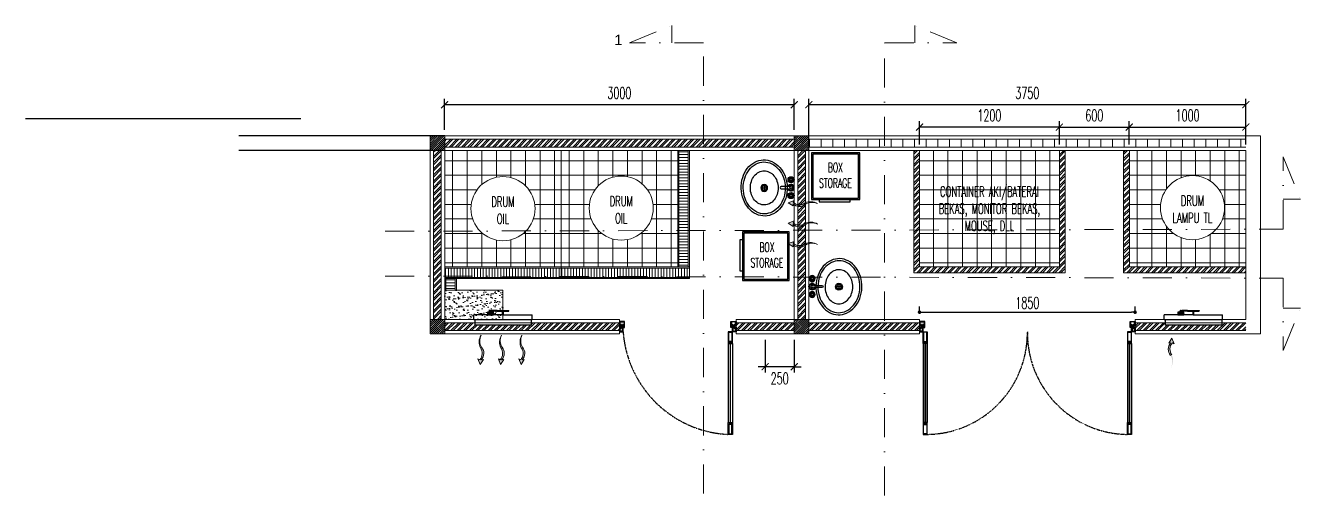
# Model space of a CAD drawing. Header units: millimetres. Extents: x -3140 to 122882, y -13467 to 35950.
# Drawn here: x 65111 to 76052, y 8143 to 12177 of the extents above; entities that cross this region are included whole.
import ezdxf

# ---------------------------------------------------------------- set-up
doc = ezdxf.new("R2010")
doc.units = ezdxf.units.MM
doc.header["$MEASUREMENT"] = 0
doc.linetypes.add('DASHDOT', pattern=[1, 0.5, -0.25, 0, -0.25])
doc.linetypes.add('HIDDEN', pattern=[0.375, 0.25, -0.125])
doc.layers.add('ALM', color=120, linetype='Continuous')
doc.layers.add('Edges', color=7, linetype='Continuous')
doc.layers.add('inst ME', color=7, linetype='Continuous', lineweight=13)
doc.styles.add('300', font='rs.shx', dxfattribs={"width": 0.6, "height": 100})
doc.styles.get("Standard").update_dxf_attribs({"font": 'arial.ttf'})
doc.dimstyles.new('300', dxfattribs={"dimtxt": 50, "dimasz": 30, "dimexe": 50, "dimexo": 50, "dimgap": 30, "dimtad": 2, "dimdec": 0, "dimzin": 0, "dimtxsty": '300', "dimblk": 'DOT', "dimcen": 0.2, "dimclrd": 1, "dimclre": 1, "dimclrt": 3, "dimadec": 0, "dimazin": 0, "dimtfac": 1, "dimtdec": 0, "dimtix": 1, "dimtmove": 0, "dimatfit": 3, "dimfxl": 1, "dimtolj": 1, "dimtzin": 0, "dimarcsym": 0})
pattern_1 = [(45, (89639.986, -63856.304), (-26.516504, 26.516504), []), (45, (89657.664, -63856.304), (-26.516504, 26.516504), [])]
pattern_2 = [(90, (66651.79, -1859), (-125, 3e-14), []), (180, (66651.79, -1859), (-4e-14, -125), [])]
pattern_3 = [(360, (89639.986, -63856.304), (6e-15, 25), [])]

# ---------------------------------------------------------------- blocks, each defined once
blk = doc.blocks.new('Sink - Oval top')
for p, q in [((-1, 0), (1, 0)), ((0, 1), (0, -1))]:
    blk.add_line(p, q)
at = {"linetype": 'Continuous'}
for points in [[(-12.23, 0.39, 0.117634), (-11.46, -3.36, 0.104469), (-8.88, -6.8, 0.090016), (-5.08, -9.07, 0.08192), (-0.32, -10.02, 0.08192), (4.49, -9.38, 0.090016), (8.42, -7.36, 0.104469), (11.22, -4.09, 0.117634), (12.23, -0.39, 0.117634), (11.46, 3.36, 0.104469), (8.88, 6.8, 0.090016), (5.08, 9.07, 0.08192), (0.32, 10.02, 0.08192), (-4.49, 9.38, 0.090016), (-8.42, 7.36, 0.104469), (-11.22, 4.09, 0.117634)], [(-11.29, 0.16, 0.118622), (-10.52, -3.25, 0.104678), (-8.07, -6.36, 0.089562), (-4.54, -8.37, 0.081185), (-0.13, -9.15, 0.081185), (4.3, -8.49, 0.089562), (7.89, -6.58, 0.104678), (10.42, -3.55, 0.118622), (11.29, -0.16, 0.118622), (10.52, 3.25, 0.104678), (8.07, 6.36, 0.089562), (4.54, 8.37, 0.081185), (0.13, 9.15, 0.081185), (-4.3, 8.49, 0.089562), (-7.89, 6.58, 0.104678), (-10.42, 3.55, 0.118622)], [(-7.42, 0.08, 0.118283), (-6.91, -2.17, 0.104607), (-5.29, -4.21, 0.089718), (-2.97, -5.53, 0.081436), (-0.07, -6.04, 0.081436), (2.84, -5.59, 0.089718), (5.2, -4.33, 0.104607), (6.86, -2.32, 0.118283), (7.42, -0.08, 0.118283), (6.91, 2.17, 0.104607), (5.29, 4.21, 0.089718), (2.97, 5.53, 0.081436), (0.07, 6.04, 0.081436), (-2.84, 5.59, 0.089718), (-5.2, 4.33, 0.104607), (-6.86, 2.32, 0.118283)]]:
    blk.add_lwpolyline(points, format="xyb", close=True, dxfattribs=at)
for radius in [1.5, 1]:
    blk.add_circle((0, 0), radius)
blk = doc.blocks.new('Faucet - Bathroom top')
for p, q in [((-4.107, 0.125), (-4.375, 0.125)), ((-3.75, 0.4788), (-3.75, 0.75)), ((-3.5, 0.482), (-3.5, 0.75)), ((-3.1461, 0.125), (-2.875, 0.125)), ((3.143, 0.125), (2.875, 0.125)), ((3.5, 0.4788), (3.5, 0.75)), ((3.75, 0.482), (3.75, 0.75)), ((4.1039, 0.125), (4.375, 0.125)), ((-4.1039, -0.125), (-4.375, -0.125)), ((-3.75, -0.4821), (-3.75, -0.75)), ((-3.5, -0.4789), (-3.5, -0.75)), ((-3.143, -0.125), (-2.875, -0.125)), ((-0.5, -0.8639), (-0.5, -4.5)), ((0.5, -4.5), (0.5, -0.8631)), ((3.1461, -0.125), (2.875, -0.125)), ((3.5, -0.4821), (3.5, -0.75)), ((3.75, -0.4789), (3.75, -0.75)), ((4.107, -0.125), (4.375, -0.125))]:
    blk.add_line(p, q)
for centre, radius in [((-3.625, 0), 1.375), ((-4.625, 0), 0.2795), ((-3.625, 0), 0.5), ((-3.625, 1), 0.2795), ((-2.625, 0), 0.2795), ((0, 0), 0.5), ((3.625, 0), 1.375), ((2.625, 0), 0.2795), ((3.625, 0), 0.5), ((3.625, 1), 0.2795), ((4.625, 0), 0.2795), ((-3.625, -1), 0.2795), ((3.625, -1), 0.2795)]:
    blk.add_circle(centre, radius)
for centre, radius, start, end in [((-3.625, 0), 1, 105.2407, 164.2093), ((-3.625, 0), 1, 16.44125, 74.07887), ((0, 0), 1.5, 289.6514, 250.3603), ((0, 0), 1, 300.3431, 239.7554), ((3.625, 0), 1, 106.12, 164.0884), ((3.625, 0), 1, 16.23422, 73.90469), ((-3.625, 0), 1, 196.2342, 253.9047), ((-3.625, 0), 1, 286.12, 344.0884), ((0, -4.5), 0.5, 180, 0), ((3.625, 0), 1, 196.4413, 254.0789), ((3.625, 0), 1, 285.2407, 344.2093)]:
    blk.add_arc(centre, radius, start, end)
blk = doc.blocks.new('_ArchTick')
at = {"color": 0, "linetype": 'ByBlock', "const_width": 0.15}
blk.add_lwpolyline([(-0.5, -0.5), (0.5, 0.5)], dxfattribs=at)
blk = doc.blocks.new('*D95')
at = {"layer": 'Defpoints', "color": 0, "transparency": 16777216}
for p in [(71833, 11497), (71833, 11105), (75583, 11105)]:
    blk.add_point(p, dxfattribs=at)
at = {"layer": 'inst ME', "color": 1, "lineweight": -2, "transparency": 16777216}
for p, q in [((71833, 11155), (71833, 11547)), ((75583, 11497), (71833, 11497)), ((75583, 11155), (75583, 11547))]:
    blk.add_line(p, q, dxfattribs=at)
at = {"layer": 'inst ME', "color": 1, "lineweight": -2, "transparency": 16777216, "xscale": 60, "yscale": 60, "zscale": 60, "rotation": 180}
blk.add_blockref('_ArchTick', (71833, 11497), dxfattribs=at)
at = {"layer": 'inst ME', "color": 1, "lineweight": -2, "transparency": 16777216, "xscale": 60, "yscale": 60, "zscale": 60}
blk.add_blockref('_ArchTick', (75583, 11497), dxfattribs=at)
at = {"layer": 'inst ME', "color": 3, "transparency": 16777216, "insert": (73708, 11597), "char_height": 100, "attachment_point": 5, "style": '300'}
blk.add_mtext('\\A1;3750', dxfattribs=at)
blk = doc.blocks.new('*D96')
at = {"layer": 'Defpoints', "color": 0, "transparency": 16777216}
for p in [(68708, 11497), (68708, 11230), (71708, 11230)]:
    blk.add_point(p, dxfattribs=at)
at = {"layer": 'inst ME', "color": 1, "lineweight": -2, "transparency": 16777216}
for p, q in [((68708, 11280), (68708, 11547)), ((71708, 11497), (68708, 11497)), ((71708, 11280), (71708, 11547))]:
    blk.add_line(p, q, dxfattribs=at)
at = {"layer": 'inst ME', "color": 1, "lineweight": -2, "transparency": 16777216, "xscale": 60, "yscale": 60, "zscale": 60, "rotation": 180}
blk.add_blockref('_ArchTick', (68708, 11497), dxfattribs=at)
at = {"layer": 'inst ME', "color": 1, "lineweight": -2, "transparency": 16777216, "xscale": 60, "yscale": 60, "zscale": 60}
blk.add_blockref('_ArchTick', (71708, 11497), dxfattribs=at)
at = {"layer": 'inst ME', "color": 3, "transparency": 16777216, "insert": (70208, 11597), "char_height": 100, "attachment_point": 5, "style": '300'}
blk.add_mtext('\\A1;3000', dxfattribs=at)
blk = doc.blocks.new('*D97')
at = {"layer": 'Defpoints', "color": 0, "transparency": 16777216}
for p in [(71458, 9530), (71708, 9530), (71458, 9248)]:
    blk.add_point(p, dxfattribs=at)
at = {"layer": 'inst ME', "color": 1, "lineweight": -2, "transparency": 16777216}
for p, q in [((71458, 9480), (71458, 9198)), ((71708, 9480), (71708, 9198)), ((71458, 9248), (71398, 9248)), ((71708, 9248), (71458, 9248)), ((71708, 9248), (71768, 9248))]:
    blk.add_line(p, q, dxfattribs=at)
at = {"layer": 'inst ME', "color": 1, "lineweight": -2, "transparency": 16777216, "xscale": 60, "yscale": 60, "zscale": 60}
blk.add_blockref('_ArchTick', (71458, 9248), dxfattribs=at)
at = {"layer": 'inst ME', "color": 1, "lineweight": -2, "transparency": 16777216, "xscale": 60, "yscale": 60, "zscale": 60, "rotation": 180}
blk.add_blockref('_ArchTick', (71708, 9248), dxfattribs=at)
at = {"layer": 'inst ME', "color": 3, "transparency": 16777216, "insert": (71583, 9148), "char_height": 100, "attachment_point": 5, "style": '300'}
blk.add_mtext('\\A1;250', dxfattribs=at)
blk = doc.blocks.new('industrial exhaust fan pl')
at = {"layer": 'Edges'}
for p, q in [((50.1, 66.6), (50.1, 66.7)), ((50.1, 66.7), (51.6, 66.7)), ((50.1, 66.6), (50.5, 66.6)), ((50.1, 66.2), (50.1, 66.3)), ((50.5, 66.3), (50.1, 66.3)), ((50.1, 66.2), (50.5, 66.2)), ((50.5, 66.3), (50.5, 66.6)), ((50.6, 66.6), (50.5, 66.6)), ((50.6, 66.3), (50.5, 66.3)), ((50.5, 65.3), (50.5, 66.2)), ((50.5, 66.2), (51.2, 66.2)), ((50.6, 66.6), (50.6, 66.3)), ((50.6, 66.6), (51.6, 66.6)), ((51.6, 66.3), (50.6, 66.3)), ((51.2, 65.3), (51.2, 66.2)), ((51.2, 66.2), (51.6, 66.2)), ((51.6, 66.6), (51.6, 66.7)), ((56.5, 66.6), (51.6, 66.6)), ((51.6, 66.2), (51.6, 66.3)), ((51.6, 66.3), (56.5, 66.3)), ((56.5, 66.6), (56.5, 66.7)), ((56.5, 66.7), (66.5, 66.7)), ((56.5, 66.6), (57.3, 66.6)), ((56.5, 66.2), (56.5, 66.3)), ((57.3, 66.3), (56.5, 66.3)), ((56.5, 66.2), (61, 66.2)), ((57.3, 66.3), (57.3, 66.6)), ((57.3, 66.6), (66.4, 66.6)), ((66.4, 66.3), (57.3, 66.3)), ((61, 66.2), (61, 66.1)), ((61.2, 66.2), (61, 66.2)), ((61, 66.1), (61.2, 66.1)), ((61.2, 66.2), (61.2, 66.1)), ((61.2, 66.2), (61.9, 66.2)), ((61.2, 63.1), (61.2, 66.1)), ((61.2, 66.1), (61.2, 66.1)), ((61.2, 66.1), (61.9, 66.1)), ((61.9, 66.2), (61.9, 66.1)), ((61.9, 66.2), (62.1, 66.2)), ((61.9, 63.1), (61.9, 66.1)), ((61.9, 66.1), (61.9, 66.1)), ((61.9, 66.1), (62.1, 66.1)), ((62.1, 66.2), (62.1, 66.1)), ((62.1, 66.2), (66.5, 66.2)), ((66.4, 66.6), (66.4, 66.3)), ((66.4, 66.6), (66.5, 66.6)), ((66.4, 66.3), (66.5, 66.3)), ((66.5, 66.6), (66.5, 66.7)), ((66.5, 66.2), (66.5, 66.3)), ((36.5, 59.1), (36.5, 63.1)), ((48.3, 63.1), (36.5, 63.1)), ((36.5, 59.1), (37.3, 59.1)), ((37.3, 59.1), (37.3, 54.2)), ((37.3, 59.1), (85.8, 59.1)), ((48.3, 64.5), (48.2, 64.5)), ((48.2, 64.5), (48.2, 64.3)), ((48.2, 64.3), (48.3, 64.3)), ((48.3, 65.3), (48.3, 64.5)), ((49.6, 65.3), (48.3, 65.3)), ((48.5, 64.5), (48.3, 64.5)), ((48.3, 64.3), (48.3, 63.1)), ((48.3, 64.3), (48.9, 64.3)), ((48.3, 63.1), (48.4, 63.1)), ((48.9, 64.3), (48.4, 63.8)), ((48.4, 63.8), (48.9, 64.2)), ((48.4, 63.8), (48.4, 63.1)), ((48.4, 63.8), (48.4, 63.1)), ((48.4, 63.8), (48.4, 63.8)), ((48.4, 63.8), (48.4, 63.1)), ((48.4, 63.1), (48.4, 63.1)), ((48.4, 63.1), (48.4, 63.1)), ((48.4, 63.1), (48.6, 63.1)), ((49.1, 65.3), (48.5, 64.5)), ((48.5, 64.5), (53.2, 64.5)), ((48.6, 63.8), (49, 64.2)), ((48.6, 63.8), (48.6, 63.1)), ((48.6, 63.1), (48.8, 63.1)), ((48.8, 63.8), (49.1, 64.1)), ((48.8, 63.8), (48.8, 63.1)), ((48.8, 63.1), (49.4, 63.1)), ((48.9, 64.3), (48.9, 64.3)), ((48.9, 64.3), (48.9, 64.2)), ((48.9, 64.2), (49, 64.3)), ((48.9, 64.3), (49, 64.3)), ((49, 64.3), (49, 64.2)), ((49, 64.2), (49.1, 64.3)), ((49, 64.3), (49.1, 64.3)), ((49, 64.3), (49, 64.3)), ((49.6, 65.3), (49.1, 65.3)), ((49.1, 64.3), (49.1, 64.1)), ((49.1, 64.1), (49.4, 64.3)), ((49.1, 64.3), (49.4, 64.3)), ((49.1, 64.3), (49.1, 64.3)), ((49.4, 64.3), (49.4, 63.1)), ((49.4, 64.3), (49.4, 64.3)), ((49.4, 64.3), (49.6, 64.3)), ((49.4, 63.1), (49.6, 63.1)), ((49.6, 65.3), (49.6, 65.3)), ((49.6, 65.3), (52.1, 65.3)), ((50.5, 65.3), (49.6, 65.3)), ((49.6, 63.8), (49.6, 64.3)), ((49.6, 63.8), (49.6, 64.3)), ((49.6, 64.3), (49.6, 64.3)), ((49.6, 64.3), (50, 64.3)), ((49.6, 63.8), (49.6, 63.1)), ((49.6, 63.8), (49.6, 63.1)), ((49.6, 63.8), (49.6, 63.8)), ((49.6, 63.1), (50, 63.1)), ((49.6, 63.1), (49.6, 63.1)), ((50, 63.8), (50, 64.3)), ((50, 64.3), (50.1, 64.3)), ((50.1, 63.8), (50, 63.8)), ((50, 63.8), (50, 63.1)), ((50, 63.1), (50.1, 63.1)), ((50.1, 63.8), (50.1, 64.3)), ((50.4, 64.3), (50.1, 64.3)), ((50.1, 63.8), (50.1, 63.1)), ((50.1, 63.1), (50.4, 63.1)), ((50.4, 63.8), (50.4, 64.3)), ((50.4, 64.3), (50.5, 64.3)), ((50.5, 63.8), (50.4, 63.8)), ((50.4, 63.8), (50.4, 63.1)), ((50.4, 63.1), (50.5, 63.1)), ((50.5, 65.3), (51.2, 65.3)), ((50.5, 63.8), (50.5, 64.3)), ((50.5, 64.3), (50.8, 64.3)), ((50.5, 63.8), (50.5, 63.1)), ((50.5, 63.1), (50.8, 63.1)), ((50.8, 63.8), (50.8, 64.3)), ((50.9, 64.3), (50.8, 64.3)), ((50.8, 63.8), (50.9, 63.8)), ((50.8, 63.8), (50.8, 63.1)), ((50.8, 63.1), (50.9, 63.1)), ((50.9, 64.3), (51.2, 64.3)), ((50.9, 63.8), (50.9, 64.3)), ((50.9, 63.8), (50.9, 63.1)), ((50.9, 63.1), (51.2, 63.1)), ((52.1, 65.3), (51.2, 65.3)), ((51.2, 63.8), (51.2, 64.3)), ((51.2, 64.3), (51.3, 64.3)), ((51.2, 63.8), (51.3, 63.8)), ((51.2, 63.8), (51.2, 63.1)), ((51.2, 63.1), (51.3, 63.1)), ((51.3, 63.8), (51.3, 64.3)), ((51.6, 64.3), (51.3, 64.3)), ((51.3, 63.8), (51.3, 63.1)), ((51.3, 63.1), (51.6, 63.1)), ((51.6, 63.8), (51.6, 64.3)), ((51.6, 64.3), (51.7, 64.3)), ((51.6, 63.8), (51.6, 63.1)), ((51.6, 63.8), (51.7, 63.8)), ((51.6, 63.1), (51.7, 63.1)), ((51.7, 63.8), (51.7, 64.3)), ((51.7, 64.3), (52, 64.3)), ((51.7, 63.8), (51.7, 63.1)), ((51.7, 63.1), (52, 63.1)), ((52, 63.8), (52, 64.3)), ((52, 64.3), (52.1, 64.3)), ((52, 63.8), (52.1, 63.8)), ((52, 63.8), (52, 63.1)), ((52, 63.1), (52.1, 63.1)), ((52.1, 65.3), (52.1, 65.3)), ((53.4, 65.3), (52.1, 65.3)), ((52.6, 65.3), (52.1, 65.3)), ((52.1, 63.8), (52.1, 64.3)), ((52.3, 64.3), (52.1, 64.3)), ((52.1, 63.8), (52.1, 63.1)), ((52.1, 63.1), (52.3, 63.1)), ((52.3, 64.3), (52.3, 63.1)), ((52.3, 64.3), (52.4, 64.3)), ((52.3, 63.1), (52.9, 63.1)), ((52.6, 64.1), (52.4, 64.3)), ((52.4, 64.3), (52.6, 64.3)), ((52.6, 65.3), (53.2, 64.5)), ((52.6, 64.3), (52.6, 64.1)), ((52.7, 64.2), (52.6, 64.3)), ((52.6, 64.3), (52.7, 64.3)), ((52.6, 64.3), (52.6, 64.3)), ((52.9, 63.8), (52.6, 64.1)), ((52.7, 64.3), (52.7, 64.2)), ((52.7, 64.3), (52.8, 64.3)), ((53.1, 63.8), (52.7, 64.2)), ((52.8, 64.3), (52.8, 64.3)), ((52.8, 64.3), (52.8, 64.3)), ((53.3, 63.8), (52.8, 64.3)), ((52.8, 64.3), (52.8, 64.3)), ((53.3, 63.8), (52.8, 64.3)), ((52.8, 64.3), (52.8, 64.3)), ((52.8, 64.3), (52.8, 64.3)), ((52.8, 64.3), (52.8, 64.3)), ((52.8, 64.3), (52.8, 64.3)), ((53.4, 64.3), (52.8, 64.3)), ((52.9, 63.8), (52.9, 63.1)), ((52.9, 63.1), (53.1, 63.1)), ((53.1, 63.8), (53.1, 63.1)), ((53.1, 63.1), (53.3, 63.1)), ((53.4, 64.5), (53.2, 64.5)), ((53.3, 63.8), (53.3, 63.1)), ((53.3, 63.8), (53.3, 63.1)), ((53.3, 63.1), (53.3, 63.1)), ((53.3, 63.1), (53.4, 63.1)), ((53.4, 64.5), (53.4, 65.3)), ((53.5, 64.5), (53.4, 64.5)), ((53.4, 64.3), (53.5, 64.3)), ((53.4, 63.1), (53.4, 64.3)), ((61.2, 63.1), (53.4, 63.1)), ((53.5, 64.5), (53.5, 64.3)), ((61.2, 63.1), (61.9, 63.1)), ((61.9, 63.1), (86.5, 63.1)), ((85.8, 59.1), (85.8, 54.2)), ((85.8, 59.1), (86.5, 59.1)), ((86.5, 59.1), (86.5, 63.1)), ((85.8, 54.2), (37.3, 54.2))]:
    blk.add_line(p, q, dxfattribs=at)
blk = doc.blocks.new('*D91')
at = {"layer": 'Defpoints', "color": 0, "transparency": 16777216}
for p in [(74583, 11305), (73983, 11105), (74583, 11105)]:
    blk.add_point(p, dxfattribs=at)
at = {"layer": 'inst ME', "color": 1, "lineweight": -2, "transparency": 16777216}
for p, q in [((73983, 11155), (73983, 11355)), ((73983, 11305), (74583, 11305)), ((74583, 11155), (74583, 11355))]:
    blk.add_line(p, q, dxfattribs=at)
at = {"layer": 'inst ME', "color": 1, "lineweight": -2, "transparency": 16777216, "xscale": 60, "yscale": 60, "zscale": 60, "rotation": 180}
blk.add_blockref('_ArchTick', (73983, 11305), dxfattribs=at)
at = {"layer": 'inst ME', "color": 1, "lineweight": -2, "transparency": 16777216, "xscale": 60, "yscale": 60, "zscale": 60}
blk.add_blockref('_ArchTick', (74583, 11305), dxfattribs=at)
at = {"layer": 'inst ME', "color": 3, "transparency": 16777216, "insert": (74283, 11405), "char_height": 100, "attachment_point": 5, "style": '300'}
blk.add_mtext('\\A1;600', dxfattribs=at)
blk = doc.blocks.new('*D93')
at = {"layer": 'Defpoints', "color": 0, "transparency": 16777216}
for p in [(75583, 11305), (74583, 11105), (75583, 11105)]:
    blk.add_point(p, dxfattribs=at)
at = {"layer": 'inst ME', "color": 1, "lineweight": -2, "transparency": 16777216}
for p, q in [((74583, 11155), (74583, 11355)), ((74583, 11305), (75583, 11305)), ((75583, 11155), (75583, 11355))]:
    blk.add_line(p, q, dxfattribs=at)
at = {"layer": 'inst ME', "color": 1, "lineweight": -2, "transparency": 16777216, "xscale": 60, "yscale": 60, "zscale": 60, "rotation": 180}
blk.add_blockref('_ArchTick', (74583, 11305), dxfattribs=at)
at = {"layer": 'inst ME', "color": 1, "lineweight": -2, "transparency": 16777216, "xscale": 60, "yscale": 60, "zscale": 60}
blk.add_blockref('_ArchTick', (75583, 11305), dxfattribs=at)
at = {"layer": 'inst ME', "color": 3, "transparency": 16777216, "insert": (75083, 11405), "char_height": 100, "attachment_point": 5, "style": '300'}
blk.add_mtext('\\A1;1000', dxfattribs=at)
blk = doc.blocks.new('*D94')
at = {"layer": 'Defpoints', "color": 0, "transparency": 16777216}
for p in [(72783, 11305), (72783, 11105), (73983, 11105)]:
    blk.add_point(p, dxfattribs=at)
at = {"layer": 'inst ME', "color": 1, "lineweight": -2, "transparency": 16777216}
for p, q in [((72783, 11155), (72783, 11355)), ((73983, 11305), (72783, 11305)), ((73983, 11155), (73983, 11355))]:
    blk.add_line(p, q, dxfattribs=at)
at = {"layer": 'inst ME', "color": 1, "lineweight": -2, "transparency": 16777216, "xscale": 60, "yscale": 60, "zscale": 60, "rotation": 180}
blk.add_blockref('_ArchTick', (72783, 11305), dxfattribs=at)
at = {"layer": 'inst ME', "color": 1, "lineweight": -2, "transparency": 16777216, "xscale": 60, "yscale": 60, "zscale": 60}
blk.add_blockref('_ArchTick', (73983, 11305), dxfattribs=at)
at = {"layer": 'inst ME', "color": 3, "transparency": 16777216, "insert": (73383, 11405), "char_height": 100, "attachment_point": 5, "style": '300'}
blk.add_mtext('\\A1;1200', dxfattribs=at)
blk = doc.blocks.new('_Dot')
at = {"color": 0, "lineweight": -2}
blk.add_line((-0.5, 0), (-1, 0), dxfattribs=at)
at = {"color": 0, "const_width": 0.5}
blk.add_lwpolyline([(-0.25, 0, 1), (0.25, 0, 1)], format="xyb", close=True, dxfattribs=at)
blk = doc.blocks.new('*D92')
at = {"color": 1, "lineweight": -2, "transparency": 16777216}
for p, q in [((72783, 9705), (72783, 9766)), ((74633, 9705), (74633, 9766)), ((72813, 9716), (74603, 9716))]:
    blk.add_line(p, q, dxfattribs=at)
at = {"layer": 'Defpoints', "color": 0, "transparency": 16777216}
for p in [(72783, 9655), (74633, 9716), (74633, 9655)]:
    blk.add_point(p, dxfattribs=at)
at = {"color": 1, "lineweight": -2, "transparency": 16777216, "xscale": 30, "yscale": 30, "zscale": 30, "rotation": 180}
blk.add_blockref('_Dot', (72783, 9716), dxfattribs=at)
at = {"color": 1, "lineweight": -2, "transparency": 16777216, "xscale": 30, "yscale": 30, "zscale": 30}
blk.add_blockref('_Dot', (74633, 9716), dxfattribs=at)
at = {"color": 3, "transparency": 16777216, "insert": (73708, 9796), "char_height": 100, "attachment_point": 5, "style": '300'}
blk.add_mtext('\\A1;1850', dxfattribs=at)

msp = doc.modelspace()

# ---------------------------------------------------------------- hatches: boundary and pattern name
at = {"layer": 'inst ME'}
h = msp.add_hatch(dxfattribs=at)
h.set_pattern_fill('ANSI31', color=129, scale=100, angle=720)
h.set_pattern_definition([(45, (89639.986, -63856.304), (-8.8388348, 8.8388348), [])])
h.paths.add_polyline_path([(68708.5, 11229.9), (68583.5, 11229.9), (68583.5, 11104.9), (68708.5, 11104.9)])
h.paths.add_polyline_path([(68708.5, 9654.9), (68583.5, 9654.9), (68583.5, 9529.9), (68708.5, 9529.9)])
h = msp.add_hatch(dxfattribs=at)
h.set_pattern_fill('ANSI32', color=129, scale=100, angle=720)
h.set_pattern_definition(pattern_1)
h.paths.add_polyline_path([(71708.5, 11200.9), (68708.5, 11200.9), (68708.5, 11133.9), (71708.5, 11133.9)])
h.paths.add_polyline_path([(68679.5, 11104.9), (68612.5, 11104.9), (68612.5, 9654.9), (68679.5, 9654.9)])
h = msp.add_hatch(dxfattribs=at)
h.set_pattern_fill('ANSI31', color=129, scale=100, angle=720)
h.set_pattern_definition([(45, (142319.805, -20977.067), (-8.8388348, 8.8388348), [])])
h.paths.add_polyline_path([(71833.5, 11229.9), (71708.5, 11229.9), (71708.5, 11104.9), (71833.5, 11104.9)])
h = msp.add_hatch(dxfattribs=at)
h.set_pattern_fill('_USER', color=4, scale=100, angle=450, pattern_type=0)
h.set_pattern_definition([(90, (89639.99, -63856.3), (-100, 3e-14), [])])
h.paths.add_polyline_path([(75583.5, 11200.9), (71833.5, 11200.9), (71833.5, 11133.9), (75583.5, 11133.9)])
h = msp.add_hatch(dxfattribs=at)
h.set_pattern_fill('ANSI37', color=129, scale=1000, angle=405)
h.set_pattern_definition(pattern_2)
h.paths.add_polyline_path([(69708.5, 11104.9), (68708.5, 11104.9), (68708.5, 10104.9), (69708.5, 10104.9)])
h.paths.add_polyline_path([(69483.5, 10604.9, -1), (68933.5, 10604.9, -1)], flags=16)
h.paths.add_polyline_path([(69085.5, 10524.8), (69330.6, 10524.8), (69330.6, 10656.8), (69085.5, 10656.8)], flags=8)
h = msp.add_hatch(dxfattribs=at)
h.set_pattern_fill('ANSI37', color=129, scale=1000, angle=405)
h.set_pattern_definition(pattern_2)
h.paths.add_polyline_path([(70708.5, 11104.9), (69708.5, 11104.9), (69708.5, 10104.9), (70708.5, 10104.9)])
h.paths.add_polyline_path([(70498.7, 10609.9, -1), (69948.7, 10609.9, -1)], flags=16)
h.paths.add_polyline_path([(70100.7, 10529.8), (70345.8, 10529.8), (70345.8, 10661.8), (70100.7, 10661.8)], flags=8)
h = msp.add_hatch(dxfattribs=at)
h.set_pattern_fill('_USER', color=4, scale=25, angle=360, pattern_type=0)
h.set_pattern_definition(pattern_3)
h.paths.add_polyline_path([(70798.5, 11104.9), (70718.5, 11104.9), (70718.5, 10094.9), (70798.5, 10094.9)])
h = msp.add_hatch(dxfattribs=at)
h.set_pattern_fill('ANSI32', color=129, scale=100, angle=720)
h.set_pattern_definition([(45, (142319.805, -20977.067), (-26.516504, 26.516504), []), (45, (142337.482, -20977.067), (-26.516504, 26.516504), [])])
h.paths.add_polyline_path([(71804.5, 11104.9), (71737.5, 11104.9), (71737.5, 9654.9), (71804.5, 9654.9)])
h = msp.add_hatch(dxfattribs=at)
h.set_pattern_fill('ANSI32', color=4, scale=100, angle=360)
h.set_pattern_definition([(45, (89639.986, -63856.304), (-26.516504, 26.516504), []), (45, (89657.664, -63856.304), (-26.516504, 26.516504), [])])
h.paths.add_polyline_path([(74033.5, 11104.9), (73983.5, 11104.9), (73983.5, 10104.9), (72783.5, 10104.9), (72783.5, 11104.9), (72733.5, 11104.9), (72733.5, 10054.9), (74033.5, 10054.9)])
h.paths.add_polyline_path([(74583.5, 11104.9), (74533.5, 11104.9), (74533.5, 10054.9), (75583.5, 10054.9), (75583.5, 10104.9), (74583.5, 10104.9)])
h = msp.add_hatch(dxfattribs=at)
h.set_pattern_fill('ANSI37', color=129, scale=1000, angle=405)
h.set_pattern_definition(pattern_2)
h.paths.add_polyline_path([(73983.5, 11104.9), (72783.5, 11104.9), (72783.5, 10104.9), (73983.5, 10104.9)])
h.paths.add_polyline_path([(72867, 10361.3), (73899.1, 10361.3), (73899.1, 10828.6), (72867, 10828.6)], flags=24)
h = msp.add_hatch(dxfattribs=at)
h.set_pattern_fill('ANSI37', color=129, scale=1000, angle=405)
h.set_pattern_definition(pattern_2)
h.paths.add_polyline_path([(75583.5, 11104.9), (74583.5, 11104.9), (74583.5, 10104.9), (75583.5, 10104.9), (75583.5, 10615.6), (75400.7, 10615.6, -0.0020792), (75400.7, 10613.3, -1), (74850.7, 10613.3, -0.9958502), (75400.7, 10615.6), (75583.5, 10615.6)])
h = msp.add_hatch(color=4, dxfattribs=at)
h.dxf.hatch_style = 1
h.paths.add_polyline_path([(71700.1, 10628.5), (71697.5, 10647.1, 0.3986171), (71804.5, 10643.4, -0.2560983), (71908.1, 10648, 0.2544193), (71800.4, 10654, -0.3471994), (71697.5, 10659.2), (71706.7, 10674.7), (71655.7, 10655.8)])
h = msp.add_hatch(color=4, dxfattribs=at)
h.dxf.hatch_style = 1
h.paths.add_polyline_path([(71700.1, 10453), (71697.5, 10471.6, 0.3986171), (71804.5, 10467.8, -0.2560983), (71908.1, 10472.5, 0.2544193), (71800.4, 10478.5, -0.3471994), (71697.5, 10483.6), (71706.7, 10499.1), (71655.7, 10480.2)])
h = msp.add_hatch(color=4, dxfattribs=at)
h.dxf.hatch_style = 1
h.paths.add_polyline_path([(71700.1, 10277.4), (71697.5, 10296.1, 0.3986171), (71804.5, 10292.3, -0.2560983), (71908.1, 10297, 0.2544193), (71800.4, 10303, -0.3471994), (71697.5, 10308.1), (71706.7, 10323.6), (71655.7, 10304.7)])
h = msp.add_hatch(dxfattribs=at)
h.set_pattern_fill('_USER', color=4, scale=25, angle=450, pattern_type=0)
h.set_pattern_definition([(90, (89639.986, -63856.304), (-25, 8e-15), [])])
h.paths.add_polyline_path([(70808.5, 10094.9), (69708.5, 10094.9), (69708.5, 10014.9), (70808.5, 10014.9)])
h.paths.add_polyline_path([(69708.5, 10094.9), (68708.5, 10094.9), (68708.5, 10014.9), (69708.5, 10014.9)])
h = msp.add_hatch(dxfattribs=at)
h.set_pattern_fill('_USER', color=4, scale=25, angle=360, pattern_type=0)
h.set_pattern_definition(pattern_3)
h.paths.add_polyline_path([(68798.5, 10004.9), (68718.5, 10004.9), (68718.5, 9904.9), (68798.5, 9904.9)])
h = msp.add_hatch(dxfattribs=at)
h.set_pattern_fill('AR-SAND', color=4, scale=30, angle=360)
h.set_pattern_definition([(37.5, (89639.986, -63856.304), (-1.8898, 57.804713), [0, -45.6, 0, -51, 0, -48.75]), (7.5, (89639.986, -63856.3), (53.0933, 84.66438), [0, -24.6, 0, -41.1, 0, -15.75]), (327.5, (89603.086, -63856.304), (93.424256, 0.16977), [0, -15, 0, -54, 0, -70.5]), (317.5, (89603.09, -63856.3), (90.1838, 26.33027), [0, -7.5, 0, -35.4, 0, -40.5])])
h.paths.add_polyline_path([(68708.5, 9904.9), (68708.5, 9654.9), (69208.5, 9654.9), (69208.5, 9904.9)])
h = msp.add_hatch(dxfattribs=at)
h.set_pattern_fill('ANSI31', color=129, scale=100, angle=720)
h.set_pattern_definition([(45, (142319.805, -22552.067), (-8.8388348, 8.8388348), [])])
h.paths.add_polyline_path([(71833.5, 9654.9), (71708.5, 9654.9), (71708.5, 9529.9), (71833.5, 9529.9)])
h = msp.add_hatch(dxfattribs=at)
h.set_pattern_fill('ANSI32', color=129, scale=100, angle=720)
h.set_pattern_definition(pattern_1)
h.paths.add_polyline_path([(70208.5, 9625.9), (69450.6, 9625.9), (69450.6, 9606.1), (68966.4, 9606.1), (68966.4, 9625.9), (68708.5, 9625.9), (68708.5, 9558.9), (70208.5, 9558.9)])
h = msp.add_hatch(dxfattribs=at)
h.set_pattern_fill('ANSI32', color=129, scale=100, angle=720)
h.set_pattern_definition(pattern_1)
h.paths.add_polyline_path([(71708.5, 9625.9), (71208.5, 9625.9), (71208.5, 9558.9), (71708.5, 9558.9)])
h = msp.add_hatch(dxfattribs=at)
h.set_pattern_fill('ANSI32', color=129, scale=100, angle=720)
h.set_pattern_definition(pattern_1)
h.paths.add_polyline_path([(72783.4, 9625.9), (71833.5, 9625.9), (71833.5, 9558.9), (72783.4, 9558.9)])
h = msp.add_hatch(dxfattribs=at)
h.set_pattern_fill('ANSI32', color=129, scale=100, angle=720)
h.set_pattern_definition(pattern_1)
h.paths.add_polyline_path([(75583.5, 9625.9), (75375.6, 9625.9), (75375.6, 9606.1), (74891.3, 9606.1), (74891.3, 9625.9), (74633.4, 9625.9), (74633.4, 9558.9), (75583.5, 9558.9)])
h = msp.add_hatch(color=4, dxfattribs=at)
h.dxf.hatch_style = 1
h.paths.add_polyline_path([(69040.2, 9310.4), (69021.5, 9307.8, 0.3986171), (69025.3, 9414.7, -0.2560983), (69020.7, 9518.3, 0.2544193), (69014.6, 9410.6, -0.3471994), (69009.5, 9307.8), (68994, 9316.9), (69012.9, 9265.9)])
h = msp.add_hatch(color=4, dxfattribs=at)
h.dxf.hatch_style = 1
h.paths.add_polyline_path([(69215.7, 9310.4), (69197, 9307.8, 0.3986171), (69200.8, 9414.7, -0.2560983), (69196.2, 9518.3, 0.2544193), (69190.2, 9410.6, -0.3471994), (69185, 9307.8), (69169.5, 9316.9), (69188.4, 9265.9)])
h = msp.add_hatch(color=4, dxfattribs=at)
h.dxf.hatch_style = 1
h.paths.add_polyline_path([(69391.2, 9310.4), (69372.5, 9307.8, 0.3986171), (69376.3, 9414.7, -0.2560983), (69371.7, 9518.3, 0.2544193), (69365.7, 9410.6, -0.3471994), (69360.5, 9307.8), (69345, 9316.9), (69363.9, 9265.9)])
h = msp.add_hatch(color=4, dxfattribs=at)
h.dxf.hatch_style = 1
h.paths.add_polyline_path([(74922, 9450.2), (74940.7, 9452.8, 0.3986171), (74936.9, 9345.9, -0.2560983), (74941.5, 9242.3, 0.2544193), (74947.5, 9350, -0.3471994), (74952.7, 9452.8), (74968.2, 9443.7), (74949.3, 9494.7)])

# ---------------------------------------------------------------- linework, layer by layer
at = {"linetype": 'Continuous'}
for p, q in [((71855.2, 11084.5), (71855.2, 10684.6)), ((72270.6, 11084.5), (71855.2, 11084.5)), ((71866.3, 11073.4), (71866.3, 10695.7)), ((72259.5, 11073.4), (71866.3, 11073.4)), ((72259.5, 10695.7), (72259.5, 11073.4)), ((72270.6, 10684.6), (72270.6, 11084.5)), ((71855.2, 10684.6), (72270.6, 10684.6)), ((71866.3, 10695.7), (72259.5, 10695.7)), ((71921.9, 10684.6), (71921.9, 10662.3)), ((71921.9, 10662.3), (72188.5, 10662.3)), ((72188.5, 10662.3), (72188.5, 10684.6)), ((71663.1, 10404.5), (71263.2, 10404.5)), ((71263.2, 10404.5), (71263.2, 9989.1)), ((71663.1, 9989.1), (71663.1, 10404.5)), ((71263.2, 10337.8), (71241, 10337.8)), ((71241, 10337.8), (71241, 10071.2)), ((71652, 10393.4), (71274.3, 10393.4)), ((71274.3, 10393.4), (71274.3, 10000.2)), ((71652, 10000.2), (71652, 10393.4)), ((71241, 10071.2), (71263.2, 10071.2)), ((71263.2, 9989.1), (71663.1, 9989.1)), ((71274.3, 10000.2), (71652, 10000.2))]:
    msp.add_line(p, q, dxfattribs=at)
for points in [[(65111.3, 11377.8), (67472.6, 11377.8)], [(68708.5, 11229.9), (66942.6, 11229.9)], [(68708.5, 11104.9), (66942.6, 11104.9)]]:
    msp.add_lwpolyline(points)
at = {"layer": 'ALM'}
for p, q in [((71142.4, 9447.2), (71142.4, 8768.8)), ((71177.6, 9447.2), (71177.6, 8768.8)), ((72814.2, 9447.2), (72814.2, 8768.8)), ((72849.5, 9447.2), (72849.5, 8768.8)), ((74567.3, 9447.2), (74567.3, 8768.8)), ((74602.6, 9447.2), (74602.6, 8768.8))]:
    msp.add_line(p, q, dxfattribs=at)
for points in [[(70239.3, 9605.7), (70244.1, 9605.7), (70248.1, 9597.8), (70252.5, 9597.8), (70252.5, 9636.6), (70208.5, 9636.6), (70208.5, 9597.8), (70212.9, 9597.8), (70216.8, 9605.7), (70221.2, 9605.7), (70221.2, 9592.5), (70221.2, 9579.3), (70216.8, 9579.3), (70212.9, 9587.2), (70208.5, 9587.2), (70208.5, 9548.5), (70239.3, 9548.5)], [(70234.9, 9552.9), (70212.9, 9552.9), (70212.9, 9574.9), (70225.6, 9574.9), (70225.6, 9592.5), (70225.6, 9610.1), (70212.9, 9610.1), (70212.9, 9632.2), (70248.1, 9632.2), (70248.1, 9610.1), (70234.9, 9610.1)], [(71177.6, 9605.7), (71172.8, 9605.7), (71168.8, 9597.8), (71164.4, 9597.8), (71164.4, 9636.6), (71208.5, 9636.6), (71208.5, 9597.8), (71204.1, 9597.8), (71200.1, 9605.7), (71195.7, 9605.7), (71195.7, 9592.5), (71195.7, 9579.3), (71200.1, 9579.3), (71204.1, 9587.2), (71208.5, 9587.2), (71208.5, 9548.5), (71177.6, 9548.5)], [(71182, 9552.9), (71204.1, 9552.9), (71204.1, 9574.9), (71191.3, 9574.9), (71191.3, 9592.5), (71191.3, 9610.1), (71204.1, 9610.1), (71204.1, 9632.2), (71168.8, 9632.2), (71168.8, 9610.1), (71182, 9610.1)], [(72814.2, 9605.7), (72819.1, 9605.7), (72823, 9597.8), (72827.4, 9597.8), (72827.4, 9636.6), (72783.4, 9636.6), (72783.4, 9597.8), (72787.8, 9597.8), (72791.8, 9605.7), (72796.2, 9605.7), (72796.2, 9592.5), (72796.2, 9579.3), (72791.8, 9579.3), (72787.8, 9587.2), (72783.4, 9587.2), (72783.4, 9548.5), (72814.2, 9548.5)], [(72809.8, 9552.9), (72787.8, 9552.9), (72787.8, 9574.9), (72800.6, 9574.9), (72800.6, 9592.5), (72800.6, 9610.1), (72787.8, 9610.1), (72787.8, 9632.2), (72823, 9632.2), (72823, 9610.1), (72809.8, 9610.1)], [(74602.6, 9605.7), (74597.7, 9605.7), (74593.8, 9597.8), (74589.4, 9597.8), (74589.4, 9636.6), (74633.4, 9636.6), (74633.4, 9597.8), (74629, 9597.8), (74625, 9605.7), (74620.6, 9605.7), (74620.6, 9592.5), (74620.6, 9579.3), (74625, 9579.3), (74629, 9587.2), (74633.4, 9587.2), (74633.4, 9548.5), (74602.6, 9548.5)], [(74607, 9552.9), (74629, 9552.9), (74629, 9574.9), (74616.2, 9574.9), (74616.2, 9592.5), (74616.2, 9610.1), (74629, 9610.1), (74629, 9632.2), (74593.8, 9632.2), (74593.8, 9610.1), (74607, 9610.1)], [(70252.5, 9596.9), (70247.6, 9596.9), (70243.6, 9604.8), (70240.2, 9604.8), (70240.2, 9592.5), (70248.1, 9592.5), (70248.1, 9588.1), (70240.2, 9588.1), (70240.2, 9583.7), (70252.5, 9583.7)], [(71154.7, 9447.2), (71154.7, 9451.6), (71151.2, 9455.5), (71151.2, 9459.9), (71168.8, 9459.9), (71168.8, 9455.5), (71165.3, 9451.6), (71165.3, 9447.2), (71177.6, 9447.2), (71177.6, 9548.5), (71173.2, 9548.5), (71173.2, 9548.5), (71146.8, 9548.5), (71146.8, 9548.5), (71142.4, 9548.5), (71142.4, 9447.2)], [(71146.8, 9464.3), (71146.8, 9544.1), (71173.2, 9544.1), (71173.2, 9464.3)], [(71164.4, 9596.9), (71169.4, 9596.9), (71173.3, 9604.8), (71176.8, 9604.8), (71176.8, 9592.5), (71168.8, 9592.5), (71168.8, 9588.1), (71176.8, 9588.1), (71176.8, 9583.7), (71164.4, 9583.7)], [(72837.1, 9447.2), (72837.1, 9451.6), (72840.7, 9455.5), (72840.7, 9459.9), (72823, 9459.9), (72823, 9455.5), (72826.6, 9451.6), (72826.6, 9447.2), (72814.2, 9447.2), (72814.2, 9548.5), (72818.6, 9548.5), (72818.6, 9548.5), (72845.1, 9548.5), (72845.1, 9548.5), (72849.5, 9548.5), (72849.5, 9447.2)], [(72827.4, 9596.9), (72822.5, 9596.9), (72818.5, 9604.8), (72815.1, 9604.8), (72815.1, 9592.5), (72823, 9592.5), (72823, 9588.1), (72815.1, 9588.1), (72815.1, 9583.7), (72827.4, 9583.7)], [(72845.1, 9464.3), (72845.1, 9544.1), (72818.6, 9544.1), (72818.6, 9464.3)], [(74579.7, 9447.2), (74579.7, 9451.6), (74576.1, 9455.5), (74576.1, 9459.9), (74593.8, 9459.9), (74593.8, 9455.5), (74590.2, 9451.6), (74590.2, 9447.2), (74602.6, 9447.2), (74602.6, 9548.5), (74598.2, 9548.5), (74598.2, 9548.5), (74571.7, 9548.5), (74571.7, 9548.5), (74567.3, 9548.5), (74567.3, 9447.2)], [(74571.7, 9464.3), (74571.7, 9544.1), (74598.2, 9544.1), (74598.2, 9464.3)], [(74589.4, 9596.9), (74594.3, 9596.9), (74598.3, 9604.8), (74601.7, 9604.8), (74601.7, 9592.5), (74593.8, 9592.5), (74593.8, 9588.1), (74601.7, 9588.1), (74601.7, 9583.7), (74589.4, 9583.7)], [(71154.7, 8768.8), (71154.7, 8764.4), (71151.2, 8760.5), (71151.2, 8756.1), (71168.8, 8756.1), (71168.8, 8760.5), (71165.3, 8764.4), (71165.3, 8768.8), (71177.6, 8768.8), (71177.6, 8667.5), (71173.2, 8667.5), (71173.2, 8667.5), (71146.8, 8667.5), (71146.8, 8667.5), (71142.4, 8667.5), (71142.4, 8768.8)], [(72837.1, 8768.8), (72837.1, 8764.4), (72840.7, 8760.5), (72840.7, 8756.1), (72823, 8756.1), (72823, 8760.5), (72826.6, 8764.4), (72826.6, 8768.8), (72814.2, 8768.8), (72814.2, 8667.5), (72818.6, 8667.5), (72818.6, 8667.5), (72845.1, 8667.5), (72845.1, 8667.5), (72849.5, 8667.5), (72849.5, 8768.8)], [(74579.7, 8768.8), (74579.7, 8764.4), (74576.1, 8760.5), (74576.1, 8756.1), (74593.8, 8756.1), (74593.8, 8760.5), (74590.2, 8764.4), (74590.2, 8768.8), (74602.6, 8768.8), (74602.6, 8667.5), (74598.2, 8667.5), (74598.2, 8667.5), (74571.7, 8667.5), (74571.7, 8667.5), (74567.3, 8667.5), (74567.3, 8768.8)], [(71146.8, 8751.6), (71146.8, 8671.9), (71173.2, 8671.9), (71173.2, 8751.6)], [(72845.1, 8751.6), (72845.1, 8671.9), (72818.6, 8671.9), (72818.6, 8751.6)], [(74571.7, 8751.6), (74571.7, 8671.9), (74598.2, 8671.9), (74598.2, 8751.6)]]:
    msp.add_lwpolyline(points, close=True, dxfattribs=at)
at = {"layer": 'ALM', "color": 251}
for points in [[(71158.3, 9447.2), (71158.3, 9456.4), (71161.8, 9456.4), (71161.8, 9447.2), (71165.3, 9447.2), (71165.3, 9459.9), (71154.7, 9459.9), (71154.7, 9447.2)], [(71161.8, 8759.6), (71161.8, 9456.4), (71158.3, 9456.4), (71158.3, 8759.6)], [(72833.6, 9447.2), (72833.6, 9456.4), (72830.1, 9456.4), (72830.1, 9447.2), (72826.6, 9447.2), (72826.6, 9459.9), (72837.1, 9459.9), (72837.1, 9447.2)], [(72830.1, 8759.6), (72830.1, 9456.4), (72833.6, 9456.4), (72833.6, 8759.6)], [(74583.2, 9447.2), (74583.2, 9456.4), (74586.7, 9456.4), (74586.7, 9447.2), (74590.2, 9447.2), (74590.2, 9459.9), (74579.7, 9459.9), (74579.7, 9447.2)], [(74586.7, 8759.6), (74586.7, 9456.4), (74583.2, 9456.4), (74583.2, 8759.6)], [(71158.3, 8768.8), (71158.3, 8759.6), (71161.8, 8759.6), (71161.8, 8768.8), (71165.3, 8768.8), (71165.3, 8756.1), (71154.7, 8756.1), (71154.7, 8768.8)], [(72833.6, 8768.8), (72833.6, 8759.6), (72830.1, 8759.6), (72830.1, 8768.8), (72826.6, 8768.8), (72826.6, 8756.1), (72837.1, 8756.1), (72837.1, 8768.8)], [(74583.2, 8768.8), (74583.2, 8759.6), (74586.7, 8759.6), (74586.7, 8768.8), (74590.2, 8768.8), (74590.2, 8756.1), (74579.7, 8756.1), (74579.7, 8768.8)]]:
    msp.add_lwpolyline(points, close=True, dxfattribs=at)
at = {"layer": 'ALM', "color": 251, "linetype": 'HIDDEN', "ltscale": 0.35}
for centre, radius, start, end in [((71188.4, 9618.1), 951.7, 184.19589, 267.23441), ((72838, 9537.9), 870.5, 270.75602, 0.69443), ((74578.9, 9537.9), 870.5, 179.30557, 269.24398)]:
    msp.add_arc(centre, radius, start, end, dxfattribs=at)
at = {"layer": 'inst ME'}
for p, q in [((70208.5, 9654.9), (70208.5, 9529.9)), ((71208.5, 9654.9), (71208.5, 9529.9)), ((72783.4, 9654.9), (72783.4, 9529.9)), ((74633.4, 9654.9), (74633.4, 9529.9))]:
    msp.add_line(p, q, dxfattribs=at)
at = {"layer": 'inst ME', "color": 252, "linetype": 'DASHDOT', "ltscale": 500}
for points in [[(70930.4, 8158.8), (70930.4, 12027), (70293.2, 12027), (70656.2, 12176.9), (70656.2, 12027)], [(72483, 8142.9), (72483, 12027), (73104.6, 12027), (72741.6, 12176.9), (72741.6, 12027)], [(68197.3, 10411), (75902.5, 10428.6), (75902.5, 11050.2), (76052.3, 10687.2), (75902.5, 10687.2)], [(68197.3, 10026.3), (75902.5, 10008.6), (75902.5, 9387.1), (76052.3, 9750), (75902.5, 9750)]]:
    msp.add_lwpolyline(points, dxfattribs=at)
at = {"layer": 'inst ME'}
for points in [[(71708.5, 11229.9), (68583.5, 11229.9)], [(68583.5, 11229.9), (68583.5, 9529.9)], [(68708.5, 11229.9), (68708.5, 9529.9)], [(71708.5, 11200.9), (68708.5, 11200.9)], [(71708.5, 11200.9), (69208.5, 11200.9)], [(72783.4, 9529.9), (71708.5, 9529.9), (71708.5, 11229.9), (75708.5, 11229.9), (75708.5, 9529.9), (74633.4, 9529.9)], [(71833.5, 11200.9), (75583.5, 11200.9)], [(71708.5, 11104.9), (68583.5, 11104.9)], [(68612.5, 11104.9), (68612.5, 9654.9)], [(68679.5, 11104.9), (68679.5, 9654.9)], [(71708.5, 11133.9), (68708.5, 11133.9)], [(68708.5, 11104.9), (69708.5, 11104.9), (69708.5, 10104.9), (68708.5, 10104.9), (68708.5, 11104.9)], [(68708.5, 10104.9), (70708.5, 10104.9), (70708.5, 11104.9), (70985.7, 11104.9)], [(68808.5, 10004.9), (70808.5, 10004.9), (70808.5, 11104.9)], [(71708.5, 11133.9), (69208.5, 11133.9)], [(69708.5, 11104.9), (70708.5, 11104.9), (70708.5, 10104.9), (69708.5, 10104.9), (69708.5, 11104.9)], [(70718.5, 10104.9), (70718.5, 11104.9)], [(70798.5, 10104.9), (70798.5, 11104.9)], [(71737.5, 9654.9), (71737.5, 11104.9)], [(71804.5, 9654.9), (71804.5, 11104.9)], [(71833.5, 11133.9), (75583.5, 11133.9)], [(72783.4, 9654.9), (71833.5, 9654.9), (71833.5, 11104.9), (75583.5, 11104.9), (75583.5, 9654.9), (74633.4, 9654.9)], [(74033.5, 11104.9), (74033.5, 10054.9), (72733.5, 10054.9), (72733.5, 11104.9)], [(72783.5, 11104.9), (73983.5, 11104.9), (73983.5, 10104.9), (72783.5, 10104.9), (72783.5, 11104.9)], [(73983.5, 11104.9), (73983.5, 10104.9), (72783.5, 10104.9), (72783.5, 11104.9)], [(73333.1, 11104.9), (73433.1, 11104.9)], [(74533.1, 11104.9), (74633.1, 11104.9)], [(74533.5, 11104.9), (74533.5, 10054.9), (75583.5, 10054.9)], [(74583.5, 11104.9), (75583.5, 11104.9), (75583.5, 10104.9), (74583.5, 10104.9), (74583.5, 11104.9)], [(74583.5, 11104.9), (74583.5, 10104.9), (75583.5, 10104.9)], [(71697.5, 10647.1), (71700.1, 10628.5), (71655.7, 10655.8), (71706.7, 10674.7), (71697.5, 10659.2)], [(71697.5, 10471.6), (71700.1, 10453), (71655.7, 10480.2), (71706.7, 10499.1), (71697.5, 10483.6)], [(71697.5, 10296.1), (71700.1, 10277.4), (71655.7, 10304.7), (71706.7, 10323.6), (71697.5, 10308.1)], [(68708.5, 10104.9), (68708.5, 9904.9)], [(68708.5, 10094.9), (70808.5, 10094.9)], [(69708.5, 10104.9), (69708.5, 10004.9)], [(70708.5, 10104.9), (70808.5, 10104.9)], [(68708.5, 10014.9), (70808.5, 10014.9)], [(68808.5, 10004.9), (68708.5, 10004.9)], [(68718.5, 10004.9), (68718.5, 9904.9)], [(68798.5, 10004.9), (68798.5, 9904.9)], [(68808.5, 10004.9), (68808.5, 9904.9)], [(68708.5, 9904.9), (69208.5, 9904.9), (69208.5, 9654.9), (68708.5, 9654.9), (68708.5, 9904.9)], [(70208.5, 9654.9), (68583.5, 9654.9)], [(70208.5, 9529.9), (70208.5, 9654.9)], [(70208.5, 9529.9), (70208.5, 9654.9)], [(71708.5, 9654.9), (71208.5, 9654.9)], [(71208.5, 9529.9), (71208.5, 9654.9)], [(70208.5, 9529.9), (68583.5, 9529.9)], [(70208.5, 9625.9), (68708.5, 9625.9)], [(69083.5, 9625.9), (68708.5, 9625.9)], [(70208.5, 9558.9), (68708.5, 9558.9)], [(69083.5, 9558.9), (68708.5, 9558.9)], [(71708.5, 9625.9), (71208.5, 9625.9)], [(71708.5, 9558.9), (71208.5, 9558.9)], [(71708.5, 9529.9), (71208.5, 9529.9)], [(72783.4, 9625.9), (71833.5, 9625.9)], [(72783.4, 9558.9), (71833.5, 9558.9)], [(75583.5, 9625.9), (74633.4, 9625.9)], [(75583.5, 9558.9), (74633.4, 9558.9)], [(74940.7, 9452.8), (74922, 9450.2), (74949.3, 9494.7), (74968.2, 9443.7), (74952.7, 9452.8)], [(69021.5, 9307.8), (69040.2, 9310.4), (69012.9, 9265.9), (68994, 9316.9), (69009.5, 9307.8)], [(69197, 9307.8), (69215.7, 9310.4), (69188.4, 9265.9), (69169.5, 9316.9), (69185, 9307.8)], [(69372.5, 9307.8), (69391.2, 9310.4), (69363.9, 9265.9), (69345, 9316.9), (69360.5, 9307.8)]]:
    msp.add_lwpolyline(points, dxfattribs=at)
for points in [[(71833.5, 11104.9), (71708.5, 11104.9), (71708.5, 11229.9), (71833.5, 11229.9)], [(71833.5, 9654.9), (71708.5, 9654.9), (71708.5, 9529.9), (71833.5, 9529.9)]]:
    msp.add_lwpolyline(points, close=True, dxfattribs=at)
at = {"layer": 'inst ME', "color": 5}
for centre in [(69208.5, 10604.9), (70223.7, 10609.9), (75125.7, 10613.3)]:
    msp.add_circle(centre, 275, dxfattribs=at)
at = {"layer": 'inst ME'}
for centre, radius, start, end in [((71752.2, 10721.7), 83.1, 228.83856, 305.42645), ((71753, 10701.7), 77.8, 224.50442, 311.4367), ((71848.7, 10552), 112.9, 58.25534, 115.35257), ((71860.5, 10551.2), 107.9, 63.83563, 121.29412), ((71752.2, 10546.2), 83.1, 228.83856, 305.42645), ((71753, 10526.1), 77.8, 224.50442, 311.4367), ((71848.7, 10376.5), 112.9, 58.25534, 115.35257), ((71860.5, 10375.6), 107.9, 63.83563, 121.29412), ((71752.2, 10370.7), 83.1, 228.83856, 305.42645), ((71753, 10350.6), 77.8, 224.50442, 311.4367), ((71848.7, 10201), 112.9, 58.25534, 115.35257), ((71860.5, 10200.1), 107.9, 63.83563, 121.29412), ((69116.6, 9458.9), 112.9, 148.25534, 205.35257), ((68946.9, 9362.4), 83.1, 318.83856, 35.42645), ((69117.5, 9470.7), 107.9, 153.83563, 211.29412), ((68967, 9363.2), 77.8, 314.50442, 41.4367), ((69292.1, 9458.9), 112.9, 148.25534, 205.35257), ((69122.5, 9362.4), 83.1, 318.83856, 35.42645), ((69293, 9470.7), 107.9, 153.83563, 211.29412), ((69142.5, 9363.2), 77.8, 314.50442, 41.4367), ((69467.7, 9458.9), 112.9, 148.25534, 205.35257), ((69298, 9362.4), 83.1, 318.83856, 35.42645), ((69468.5, 9470.7), 107.9, 153.83563, 211.29412), ((69318, 9363.2), 77.8, 314.50442, 41.4367), ((74995.2, 9397.3), 77.8, 134.50442, 221.4367), ((75015.2, 9398.1), 83.1, 138.83856, 215.42645)]:
    msp.add_arc(centre, radius, start, end, dxfattribs=at)

# ---------------------------------------------------------------- block references
for name, p, xscale, yscale, zscale, rotation in [('Sink - Oval top', (71450.4, 10782.9), -19.72316138732083, 19.70536471564309, 19.72316138732083, 90), ('Faucet - Bathroom top', (71680.3, 10784.6), 18.79984640655463, 18.7828828636662, 18.79984640655463, 270), ('Sink - Oval top', (72091.5, 9934.7), 19.72316138732083, 19.70536471564309, 19.72316138732083, 269.9999999999999), ('Faucet - Bathroom top', (71861.6, 9936.4), -18.79984640655463, 18.7828828636662, 18.79984640655463, 90)]:
    msp.add_blockref(name, p, dxfattribs=dict(xscale=xscale, yscale=yscale, zscale=zscale, rotation=rotation))
at = {"xscale": 10.00190398914607, "yscale": 10.00190398914607, "zscale": 10.00190398914607}
for p in [(68593, 9063.5), (74517.9, 9063.5)]:
    msp.add_blockref('industrial exhaust fan pl', p, dxfattribs=at)

# ---------------------------------------------------------------- texts
at = {"layer": 'inst ME', "color": 3, "insert": (70199.3, 12053.1), "char_height": 90, "attachment_point": 5}
msp.add_mtext('\\A1;1', dxfattribs=at)
at = {"layer": 'inst ME', "color": 3, "attachment_point": 5, "style": '300'}
for s, insert, char_height in [('\\A1;BOX\\PSTORAGE', (72061.3, 10891), 80), ('\\A1;CONTAINER AKI/BATERAI\\PBEKAS, MONITOR BEKAS, \\PMOUSE, DLL', (73383, 10590.8), 88), ('\\A1;DRUM\\POIL', (69208, 10590.8), 88), ('\\A1;DRUM \\POIL', (70223.3, 10595.8), 88), ('\\A1;DRUM\\PLAMPU TL', (75125.2, 10599.2), 88), ('\\A1;BOX\\PSTORAGE', (71473.7, 10207.1), 80)]:
    msp.add_mtext(s, dxfattribs=dict(at, insert=insert, char_height=char_height))

# ---------------------------------------------------------------- dimensions: what is measured, and where the dimension line sits
dim = msp.add_linear_dim(base=(74633.4, 9716.5), p1=(72783.4, 9654.9), p2=(74633.4, 9654.9), dimstyle='300')
dim.commit()
dim.dimension.update_dxf_attribs({"geometry": '*D92', "text_midpoint": (73708.4, 9796.5)})
at = {"layer": 'inst ME'}
for base, p1, p2, picture, middle in [((68708.5, 11497.3), (71708.5, 11229.9), (68708.5, 11229.9), '*D96', (70208.5, 11597.3)), ((71833.5, 11497.3), (75583.5, 11104.9), (71833.5, 11104.9), '*D95', (73708.5, 11597.3)), ((72783.5, 11304.7), (73983.5, 11104.9), (72783.5, 11104.9), '*D94', (73383.5, 11404.7)), ((74583.1, 11304.7), (73983.5, 11104.9), (74583.1, 11104.9), '*D91', (74283.3, 11404.7)), ((75583.5, 11304.7), (74583.5, 11104.9), (75583.5, 11104.9), '*D93', (75083.5, 11404.7)), ((71458.5, 9247.7), (71708.5, 9529.9), (71458.5, 9529.9), '*D97', (71583.5, 9147.7))]:
    dim = msp.add_linear_dim(base=base, p1=p1, p2=p2, dimstyle='300', override={"dimtxt": 100, "dimasz": 60, "dimgap": 50, "dimblk": 'ArchTick', "dimazin": 2, "dimfxl": 1.5, "dimarcsym": 1}, dxfattribs=at)
    dim.commit()
    dim.dimension.update_dxf_attribs({"geometry": picture, "text_midpoint": middle})

doc.saveas('drawing.dxf')
